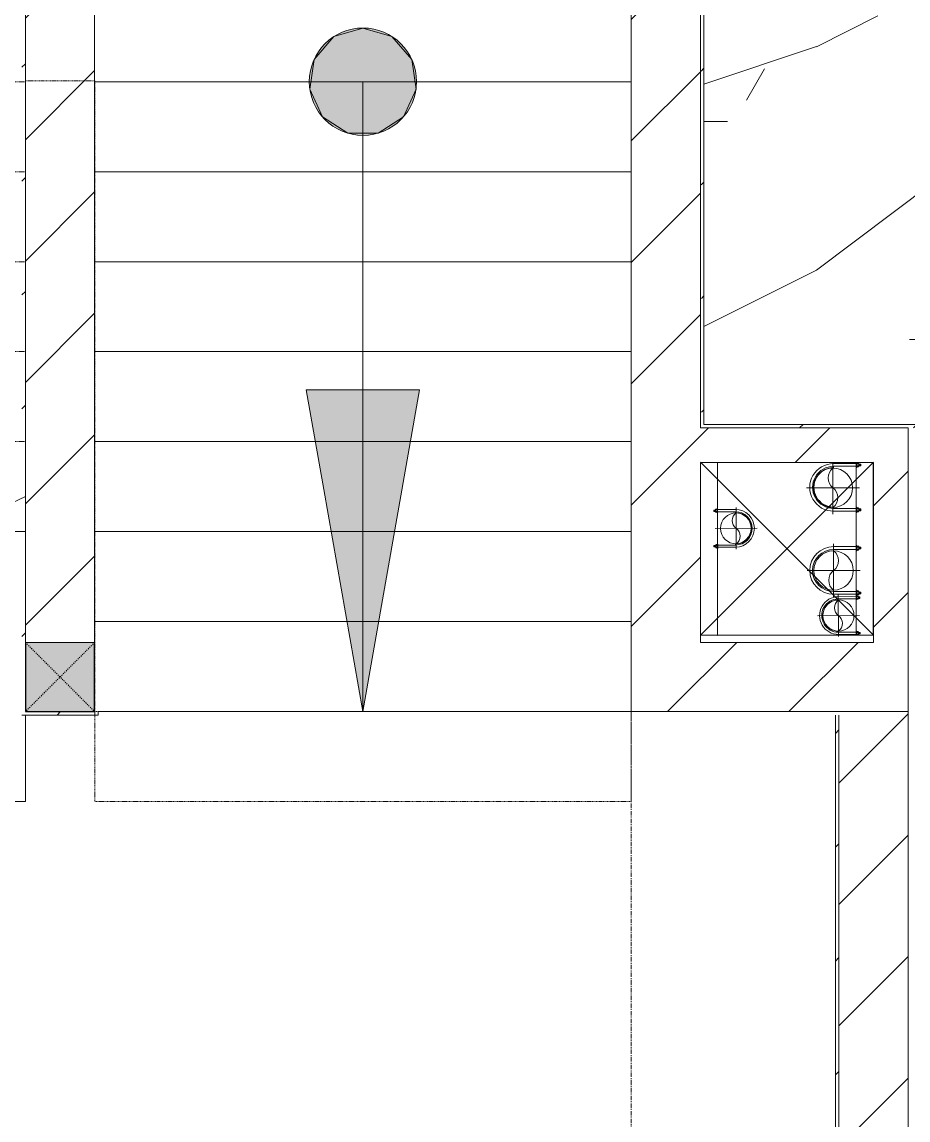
# Model space of a CAD drawing. Header units: millimetres. Extents: x 5121 to 246734, y -48180 to 129206.
# Drawn here: x 116493 to 119053, y 73337 to 76509 of the extents above; entities that cross this region are included whole.
import ezdxf

# ---------------------------------------------------------------- set-up
doc = ezdxf.new("R2010")
doc.units = ezdxf.units.MM
for name, pattern in [('Dash', [6, 3, -3]), ('Grid Line', [22.225, 12.7, -3.175, 3.175, -3.175]), ('IMPORT-CENTER _3_', [10.16, 6.35, -1.27, 1.27, -1.27]), ('Overhead', [3.96875, 2.38125, -1.5875])]:
    doc.linetypes.add(name, pattern=pattern)
for name, color, linetype, lineweight in [('0-1', 7, 'Continuous', 5), ('0-2', 50, 'Continuous', 9), ('A-FLOR', 192, 'Continuous', 9), ('A-FLOR-1', 50, 'Continuous', 9), ('A-FLOR-PATT-1', 9, 'Continuous', 9), ('A-WALL', 113, 'Continuous', 9), ('A-WALL-1', 250, 'Continuous', 18), ('A-WALL-PATT-2', 50, 'Continuous', 9), ('A-WALL-PATT-3', 111, 'Continuous', 9), ('G-IMPT', 8, 'Continuous', 9), ('G-IMPT-2', 8, 'IMPORT-CENTER _3_', 9), ('M-EQPM', 50, 'Continuous', 9), ('S-COLS', 52, 'Continuous', 9), ('S-COLS-1', 7, 'Continuous', 5), ('S-COLS-5', 52, 'Continuous', 25), ('S-COLS-6', 52, 'Dash', 9), ('S-COLS-HDLN', 52, 'Dash', 9), ('S-GRID-1', 1, 'Grid Line', 9), ('S-STRS', 31, 'Continuous', 9), ('S-STRS-ANNO', 31, 'Continuous', 9), ('S-STRS-MBND', 31, 'Overhead', 9), ('S-STRS-MBND-1', 31, 'Continuous', 9)]:
    doc.layers.add(name, color=color, linetype=linetype, lineweight=lineweight)
pattern_1 = [(45, (0, 0), (-164.40233, 164.40233), [])]
pattern_2 = [(45, (0, 0), (-175.3625, 175.3625), [])]

# ---------------------------------------------------------------- blocks, each defined once
blk = doc.blocks.new('NCV_TKTC_KET CAU_rvt-1-TKCS_MB TỔNG THỂ TẦNG 1')
at = {"layer": 'A-FLOR-1'}
blk.add_line((118952.5, 74737.4), (118452.6, 74737.4), dxfattribs=at)
blk = doc.blocks.new('NCV_TKTC_TANG 1_rvt-1-TKCS_MB TỔNG THỂ TẦNG 1')
at = {"layer": 'A-FLOR-PATT-1'}
h = blk.add_hatch(dxfattribs=at)
h.set_pattern_fill('FP_8', color=256, style=0, pattern_type=2)
h.set_pattern_definition([(0, (0, 0), (2519.68, 629.92), [103.937, -1785.823, 103.937, -1785.823, -10078.72]), (0, (0, 0), (2519.68, 629.92), [-3779.52, 103.937, -3675.583, 103.937, -1785.823, -4409.44]), (0, (0, 0), (2519.68, 629.92), [-9448.8, 103.937, -1155.903, 103.937, -3045.663]), (120, (944.9, 314.96), (-1805.3667, 1867.147), [103.937, -1785.823, 103.937, -11864.543]), (120, (944.9, 314.96), (-1805.3667, 1867.147), [-1993.697, -1785.823, 103.937, -3675.583, -6299.2]), (120, (944.9, 314.96), (-1805.3667, 1867.147), [-7559.04, 103.937, -1785.823, 103.937, -4305.503]), (120, (944.9, 314.96), (-1805.3667, 1867.147), [-9552.737, -1155.903, 103.937, -3045.663]), (240, (1259.84, 1574.8), (-714.3133, -2497.067), [103.937, -1785.823, 103.937, -11864.543]), (240, (1259.84, 1574.8), (-714.3133, -2497.067), [-1993.697, -1785.823, 103.937, -3675.583, -6299.2]), (240, (1259.84, 1574.8), (-714.3133, -2497.067), [-7559.04, 103.937, -1785.823, 103.937, -4305.503]), (240, (1259.84, 1574.8), (-714.3133, -2497.067), [-9552.737, -1155.903, 103.937, -3045.663])])
h.paths.add_polyline_path([(119948.5, 75336.9), (119952.6, 75336.9), (119952.6, 75346.9), (120052.6, 75346.9), (120052.6, 75592), (121652.6, 75592), (121652.6, 75346.9), (122752.6, 75346.9), (122752.6, 77876.9), (122242.6, 77880.3), (122242.6, 78026.9), (122042.5, 78026.9), (122042.5, 77576.6), (121592.5, 77576.6), (121592.5, 76088), (121588.7, 76059.3), (121577.6, 76032.5), (121559.9, 76009.5), (121536.9, 75991.8), (121510.1, 75980.7), (121481.4, 75976.9), (120053.9, 75976.9), (120025.2, 75980.7), (119998.4, 75991.8), (119975.4, 76009.5), (119957.7, 76032.5), (119946.6, 76059.3), (119942.8, 76088), (119942.8, 77576.6), (119492.8, 77576.6), (119492.8, 78026.9), (119012.6, 78026.9), (119012.6, 76526.9), (118462.6, 76526.9), (118462.6, 75346.9), (119152.6, 75346.9), (119152.6, 75336.9), (119912.6, 75336.9)])
h = blk.add_hatch(dxfattribs=at)
h.set_pattern_fill('FP_4', color=256, style=0, pattern_type=2)
h.set_pattern_definition([(216.87, (516.46, 1291.15), (3873.4454, 2582.3069), [645.575, -5810.175]), (206.565, (1291.15, 903.8), (-1291.1515, -1291.1492), [1443.55, -1443.55]), (198.435, (1291.15, 258.23), (-2582.2983, -1291.1527), [816.596, -3266.38])])
h.paths.add_polyline_path([(119948.5, 75336.9), (119952.6, 75336.9), (119952.6, 75346.9), (120052.6, 75346.9), (120052.6, 75592), (121652.6, 75592), (121652.6, 75346.9), (122752.6, 75346.9), (122752.6, 77876.9), (122242.6, 77880.3), (122242.6, 78026.9), (122042.5, 78026.9), (122042.5, 77576.6), (121592.5, 77576.6), (121592.5, 76088), (121588.7, 76059.3), (121577.6, 76032.5), (121559.9, 76009.5), (121536.9, 75991.8), (121510.1, 75980.7), (121481.4, 75976.9), (120053.9, 75976.9), (120025.2, 75980.7), (119998.4, 75991.8), (119975.4, 76009.5), (119957.7, 76032.5), (119946.6, 76059.3), (119942.8, 76088), (119942.8, 77576.6), (119492.8, 77576.6), (119492.8, 78026.9), (119012.6, 78026.9), (119012.6, 76526.9), (118462.6, 76526.9), (118462.6, 75346.9), (119152.6, 75346.9), (119152.6, 75336.9), (119912.6, 75336.9)])
at = {"layer": 'A-WALL-PATT-2'}
h = blk.add_hatch(dxfattribs=at)
h.set_pattern_fill('FP_10', color=256, style=0, pattern_type=2)
h.set_pattern_definition(pattern_1)
h.paths.add_polyline_path([(118462.6, 75346.9), (118462.6, 77936.9), (118452.6, 77936.9), (118455.8, 75346.9)])
h = blk.add_hatch(dxfattribs=at)
h.set_pattern_fill('FP_10', color=256, style=0, pattern_type=2)
h.set_pattern_definition(pattern_1)
h.paths.add_polyline_path([(118491, 75336.9), (119152.6, 75336.9), (119152.6, 75346.9), (118452.6, 75346.9), (118452.6, 75336.9), (118462.6, 75336.9)])
h.paths.add_polyline_path([(122417.9, 75336.9), (122752.6, 75336.9), (122750.6, 75346.9), (119952.6, 75346.9), (119952.6, 75336.9), (121652.6, 75336.9)])
at = {"layer": 'A-WALL-1'}
for p, q in [((118452.6, 77936.9), (118452.6, 75346.9)), ((118462.6, 75346.9), (118462.6, 77926.9)), ((118452.6, 75346.9), (118452.6, 75336.9)), ((118452.6, 75336.9), (119052.6, 75336.9)), ((119152.6, 75346.9), (118462.6, 75346.9))]:
    blk.add_line(p, q, dxfattribs=at)
blk = doc.blocks.new('TKTC_XREF_251221_MB TANG 1 - TKTC_XREF_260130_MB TANG 1_dwg_CUM U_DN100-V206-TKCS_MB TỔNG THỂ TẦNG 1')
at = {"layer": 'G-IMPT'}
for p, q in [((-79.1, 66.6), (-79.1, 63.4)), ((-76.6, 66.6), (-76.6, 63.4)), ((-74.6, 66.6), (-74.6, 63.4)), ((-72.7, 69.3), (-72.7, 60.7)), ((-66.9, 67.9), (-71.7, 67.9)), ((-66.9, 62.1), (-71.7, 62.1)), ((-65, 69), (0, 69)), ((-79.1, -63.4), (-79.1, -66.6)), ((-76.6, -63.4), (-76.6, -66.6)), ((-74.6, -63.4), (-74.6, -66.6)), ((-72.7, -60.7), (-72.7, -69.3)), ((-66.9, -62.1), (-71.7, -62.1)), ((-66.9, -67.9), (-71.7, -67.9)), ((-65, -69), (0, -69))]:
    blk.add_line(p, q, dxfattribs=at)
at = {"layer": 'G-IMPT', "flags": 128}
for points in [[(-72.7, 67.6), (-78.1, 67.6), (-78.1, 62.4), (-72.7, 62.4)], [(-71.7, 59.2), (-66.9, 59.2), (-66.9, 70.8), (-71.7, 70.8)], [(-66.9, 70.8), (-66.9, 72.7), (-65, 72.7), (-65, 57.3), (-66.9, 57.3), (-66.9, 59.2)], [(-65, 61), (0, 61), (0, 57)], [(-72.7, -62.4), (-78.1, -62.4), (-78.1, -67.6), (-72.7, -67.6)], [(-71.7, -70.8), (-66.9, -70.8), (-66.9, -59.2), (-71.7, -59.2)], [(-66.9, -59.2), (-66.9, -57.3), (-65, -57.3), (-65, -72.7), (-66.9, -72.7), (-66.9, -70.8)], [(-65, -61), (0, -61), (0, -57)]]:
    blk.add_lwpolyline(points, dxfattribs=at)
at = {"layer": 'G-IMPT'}
for centre, radius, start, end in [((-78.1, 66.6), 0.96, 90, 180), ((-78.1, 63.4), 0.96, 180, 270), ((-71.1, 69.3), 1.56, 112.6199, 247.3801), ((-67.9, 65), 4.8, 143.1301, 216.8699), ((-71.1, 60.7), 1.56, 112.6199, 247.3801), ((0, 0), 69, 270, 90), ((0, 0), 61, 270, 90), ((0, 0), 57, 270, 90), ((-78.1, -63.4), 0.96, 90, 180), ((-78.1, -66.6), 0.96, 180, 270), ((-71.1, -60.7), 1.56, 112.6199, 247.3801), ((-67.9, -65), 4.8, 143.1301, 216.8699), ((-71.1, -69.3), 1.56, 112.6199, 247.3801)]:
    blk.add_arc(centre, radius, start, end, dxfattribs=at)
blk = doc.blocks.new('TKTC_XREF_251221_MB TANG 1 - TKTC_XREF_260130_MB TANG 1_dwg_$cc-4202117-TKCS_MB TỔNG THỂ TẦNG 1')
at = {"layer": 'G-IMPT'}
blk.add_circle((0, 0), 0.5, dxfattribs=at)
for centre, radius, start, end in [((0, 0), 0.5, 90, 270), ((0.188, 0.25), 0.313, 126.8699, 233.1301), ((-0.188, -0.25), 0.313, 306.8699, 53.1301)]:
    blk.add_arc(centre, radius, start, end, dxfattribs=at)
at = {"layer": 'G-IMPT-2'}
for p, q in [((0, -0.673), (0, 0.673)), ((-0.673, 0), (0.673, 0))]:
    blk.add_line(p, q, dxfattribs=at)
blk = doc.blocks.new('TKTC_XREF_251221_MB TANG 1 - TKTC_XREF_260130_MB TANG 1_dwg_$cc-V318-TKCS_MB TỔNG THỂ TẦNG 1')
at = {"layer": 'G-IMPT'}
blk.add_circle((0, 0), 0.5, dxfattribs=at)
for centre, radius, start, end in [((0, 0), 0.5, 90, 270), ((0.188, 0.25), 0.313, 126.8699, 233.1301), ((-0.188, -0.25), 0.313, 306.8699, 53.1301)]:
    blk.add_arc(centre, radius, start, end, dxfattribs=at)
at = {"layer": 'G-IMPT-2'}
for p, q in [((0, -0.673), (0, 0.643)), ((-0.673, 0), (0.673, 0))]:
    blk.add_line(p, q, dxfattribs=at)
blk = doc.blocks.new('TKTC_XREF_251221_MB TANG 1 - TKTC_XREF_260130_MB TANG 1_dwg_$cc-4202118-TKCS_MB TỔNG THỂ TẦNG 1')
at = {"layer": 'G-IMPT'}
blk.add_circle((0, 0), 0.5, dxfattribs=at)
for centre, radius, start, end in [((0, 0), 0.5, 90, 270), ((0.188, 0.25), 0.313, 126.8699, 233.1301), ((-0.188, -0.25), 0.313, 306.8699, 53.1301)]:
    blk.add_arc(centre, radius, start, end, dxfattribs=at)
at = {"layer": 'G-IMPT-2'}
for p, q in [((0, -0.673), (0, 0.673)), ((-0.673, 0), (0.673, 0))]:
    blk.add_line(p, q, dxfattribs=at)
blk = doc.blocks.new('TKTC_XREF_251221_MB TANG 1 - TKTC_XREF_260130_MB TANG 1_dwg_$cc-4202122-TKCS_MB TỔNG THỂ TẦNG 1')
at = {"layer": 'G-IMPT'}
blk.add_circle((0, 0), 0.5, dxfattribs=at)
for centre, radius, start, end in [((0, 0), 0.5, 90, 270), ((0.188, 0.25), 0.313, 126.8699, 233.1301), ((-0.188, -0.25), 0.313, 306.8699, 53.1301)]:
    blk.add_arc(centre, radius, start, end, dxfattribs=at)
at = {"layer": 'G-IMPT-2'}
for p, q in [((0, -0.673), (0, 0.673)), ((-0.673, 0), (0.673, 0))]:
    blk.add_line(p, q, dxfattribs=at)
blk = doc.blocks.new('TKTC_XREF_251221_MB TANG 1 - TKTC_XREF_260130_MB TANG 1_dwg_CUM U_DN100-V207-TKCS_MB TỔNG THỂ TẦNG 1')
at = {"layer": 'G-IMPT'}
blk.add_hatch(color=256, dxfattribs=at).paths.add_polyline_path([(0, 61), (0, 57), (25.4, 50.7), (36.6, 43.1), (47.8, 30.5), (54.6, 15.8), (55.1, 14.6), (57, 0), (52.8, -20.2), (43.1, -36.6), (30.5, -47.8), (15.8, -54.6), (14.7, -55.1), (0, -58.9), (0, -61), (28.5, -53.7), (40.3, -45.3), (45.3, -40.3), (53.7, -28.5), (59.1, -14.8), (61, 0), (53.7, 28.5), (45.3, 40.3), (32.5, 51.3), (25.1, 55), (14.8, 59.1)])
for p, q in [((-79.1, 66.6), (-79.1, 63.4)), ((-76.6, 66.6), (-76.6, 63.4)), ((-74.6, 66.6), (-74.6, 63.4)), ((-72.7, 69.3), (-72.7, 60.7)), ((-66.9, 67.9), (-71.7, 67.9)), ((-65, 69), (0, 69)), ((-66.9, 62.1), (-71.7, 62.1)), ((-79.1, -63.4), (-79.1, -66.6)), ((-76.6, -63.4), (-76.6, -66.6)), ((-74.6, -63.4), (-74.6, -66.6)), ((-72.7, -60.7), (-72.7, -69.3)), ((-66.9, -62.1), (-71.7, -62.1)), ((-66.9, -67.9), (-71.7, -67.9)), ((-65, -69), (0, -69))]:
    blk.add_line(p, q, dxfattribs=at)
at = {"layer": 'G-IMPT', "flags": 128}
for points in [[(-72.7, 67.6), (-78.1, 67.6), (-78.1, 62.4), (-72.7, 62.4)], [(-71.7, 59.2), (-66.9, 59.2), (-66.9, 70.8), (-71.7, 70.8)], [(-66.9, 70.8), (-66.9, 72.7), (-65, 72.7), (-65, 57.3), (-66.9, 57.3), (-66.9, 59.2)], [(-65, 61), (0, 61), (0, 57)], [(-72.7, -62.4), (-78.1, -62.4), (-78.1, -67.6), (-72.7, -67.6)], [(-71.7, -70.8), (-66.9, -70.8), (-66.9, -59.2), (-71.7, -59.2)], [(-66.9, -59.2), (-66.9, -57.3), (-65, -57.3), (-65, -72.7), (-66.9, -72.7), (-66.9, -70.8)], [(-65, -61), (0, -61), (0, -57)]]:
    blk.add_lwpolyline(points, dxfattribs=at)
at = {"layer": 'G-IMPT'}
for centre, radius, start, end in [((-78.1, 66.6), 0.96, 90, 180), ((-71.1, 69.3), 1.56, 112.6199, 247.3801), ((-67.9, 65), 4.8, 143.1301, 216.8699), ((0, 0), 69, 270, 90), ((-78.1, 63.4), 0.96, 180, 270), ((-71.1, 60.7), 1.56, 112.6199, 247.3801), ((0, 0), 61, 270, 90), ((0, 0), 57, 270, 90), ((-78.1, -63.4), 0.96, 90, 180), ((-71.1, -60.7), 1.56, 112.6199, 247.3801), ((-67.9, -65), 4.8, 143.1301, 216.8699), ((-78.1, -66.6), 0.96, 180, 270), ((-71.1, -69.3), 1.56, 112.6199, 247.3801)]:
    blk.add_arc(centre, radius, start, end, dxfattribs=at)
blk = doc.blocks.new('TKTC_XREF_251221_MB TANG 1 - TKTC_XREF_260130_MB TANG 1_dwg_CUM U_DN100-V319-TKCS_MB TỔNG THỂ TẦNG 1')
at = {"layer": 'G-IMPT'}
blk.add_hatch(color=256, dxfattribs=at).paths.add_polyline_path([(0, 61), (0, 57), (20.1, 52.8), (36.6, 43.1), (47.8, 30.5), (54.6, 15.8), (56.1, 6.5), (57, 0), (52.8, -20.1), (43.1, -36.6), (30.5, -47.8), (15.8, -54.6), (14.8, -55.1), (0, -58.9), (0, -61), (28.5, -53.7), (40.3, -45.3), (49.4, -35), (55.1, -25.1), (59.1, -14.8), (60.1, 6.5), (53.7, 28.5), (45.3, 40.3), (35, 49.4), (25.1, 55.1), (14.7, 59.1)])
for p, q in [((-79.1, 66.6), (-79.1, 63.4)), ((-76.6, 66.6), (-76.6, 63.4)), ((-74.6, 66.6), (-74.6, 63.4)), ((-72.7, 69.3), (-72.7, 60.7)), ((-66.9, 67.9), (-71.7, 67.9)), ((-65, 69), (0, 69)), ((-66.9, 62.1), (-71.7, 62.1)), ((-79.1, -63.4), (-79.1, -66.6)), ((-76.6, -63.4), (-76.6, -66.6)), ((-74.6, -63.4), (-74.6, -66.6)), ((-72.7, -60.7), (-72.7, -69.3)), ((-66.9, -62.1), (-71.7, -62.1)), ((-66.9, -67.9), (-71.7, -67.9)), ((-66.9, -72.7), (-66.9, -70.8)), ((-65, -69), (0, -69))]:
    blk.add_line(p, q, dxfattribs=at)
at = {"layer": 'G-IMPT', "flags": 128}
for points in [[(-72.7, 67.6), (-78.1, 67.6), (-78.1, 62.4), (-72.7, 62.4)], [(-71.7, 59.2), (-66.9, 59.2), (-66.9, 70.8), (-71.7, 70.8)], [(-66.9, 70.8), (-66.9, 72.7), (-65, 72.7), (-65, 57.3), (-66.9, 57.3), (-66.9, 59.2)], [(-65, 61), (0, 61), (0, 57)], [(-72.7, -62.4), (-78.1, -62.4), (-78.1, -67.6), (-72.7, -67.6)], [(-71.7, -70.8), (-66.9, -70.8), (-66.9, -59.2), (-71.7, -59.2)], [(-66.9, -59.2), (-66.9, -57.3), (-65, -57.3), (-65, -72.3)], [(-65, -61), (0, -61), (0, -57)]]:
    blk.add_lwpolyline(points, dxfattribs=at)
at = {"layer": 'G-IMPT'}
for centre, radius, start, end in [((-78.1, 66.6), 0.96, 90, 180), ((-71.1, 69.3), 1.56, 112.6199, 247.3801), ((-67.9, 65), 4.8, 143.1301, 216.8699), ((0, 0), 69, 270, 90), ((-78.1, 63.4), 0.96, 180, 270), ((-71.1, 60.7), 1.56, 112.6199, 247.3801), ((0, 0), 61, 270, 90), ((0, 0), 57, 270, 90), ((-78.1, -63.4), 0.96, 90, 180), ((-71.1, -60.7), 1.56, 112.6199, 247.3801), ((-67.9, -65), 4.8, 143.1301, 216.8699), ((-78.1, -66.6), 0.96, 180, 270), ((-71.1, -69.3), 1.56, 112.6199, 247.3801)]:
    blk.add_arc(centre, radius, start, end, dxfattribs=at)
blk = doc.blocks.new('TKTC_XREF_251221_MB TANG 1 - TKTC_XREF_260130_MB TANG 1_dwg-4202109-TKCS_MB TỔNG THỂ TẦNG 1')
at = {"layer": 'G-IMPT', "flags": 128}
for points in [[(-84649.4, -326109.7), (-84649.4, -326609.5), (-84699.1, -326609.2)], [(-84199.5, -326109.7), (-84199.5, -326609.5), (-84249.2, -326609.2), (-84249.2, -326109.7)]]:
    blk.add_lwpolyline(points, dxfattribs=at)
for name, p, xscale, yscale, zscale, rotation in [('TKTC_XREF_251221_MB TANG 1 - TKTC_XREF_260130_MB TANG 1_dwg_$cc-V318-TKCS_MB TỔNG THỂ TẦNG 1', (-84316.1, -326182.8), 113.7150000000092, 113.7150000000092, 113.7150000000092, 359.9990086636432), ('TKTC_XREF_251221_MB TANG 1 - TKTC_XREF_260130_MB TANG 1_dwg_CUM U_DN100-V319-TKCS_MB TỔNG THỂ TẦNG 1', (-84314.3, -326181.8), 0.9975000000000005, 0.9975000000000005, 0.9975000000000005, 180.000991338195), ('TKTC_XREF_251221_MB TANG 1 - TKTC_XREF_260130_MB TANG 1_dwg_$cc-4202118-TKCS_MB TỔNG THỂ TẦNG 1', (-84595.7, -326300.2), 90.00000000005119, 90.00000000005119, 90.00000000005119, 180.3740267799373), ('TKTC_XREF_251221_MB TANG 1 - TKTC_XREF_260130_MB TANG 1_dwg_CUM U_DN100-V207-TKCS_MB TỔNG THỂ TẦNG 1', (-84314.2, -326421.9), 0.9974999999999965, 0.9974999999999965, 0.9974999999999965, 180.0009913385626), ('TKTC_XREF_251221_MB TANG 1 - TKTC_XREF_260130_MB TANG 1_dwg_$cc-4202117-TKCS_MB TỔNG THỂ TẦNG 1', (-84300.3, -326552.1), 90.00000000005119, 90.00000000005119, 90.00000000005119, 0.3740267799372842)]:
    blk.add_blockref(name, p, dxfattribs=dict(xscale=xscale, yscale=yscale, zscale=zscale, rotation=rotation))
at = {"extrusion": (0, 0, -1)}
for name, p, xscale, yscale, zscale, rotation in [('TKTC_XREF_251221_MB TANG 1 - TKTC_XREF_260130_MB TANG 1_dwg_CUM U_DN100-V206-TKCS_MB TỔNG THỂ TẦNG 1', (84597.7, -326300.2), 0.7894736842105242, 0.7894736842105242, -0.7894736842105242, 179.6259732184666), ('TKTC_XREF_251221_MB TANG 1 - TKTC_XREF_260130_MB TANG 1_dwg_$cc-4202122-TKCS_MB TỔNG THỂ TẦNG 1', (84314.2, -326421.9), 113.7150000000092, 113.7150000000092, -113.7150000000092, 179.9990086636432), ('TKTC_XREF_251221_MB TANG 1 - TKTC_XREF_260130_MB TANG 1_dwg_CUM U_DN100-V206-TKCS_MB TỔNG THỂ TẦNG 1', (84300.3, -326552.2), 0.7894736842105242, 0.7894736842105242, -0.7894736842105242, 359.6259732184666)]:
    blk.add_blockref(name, p, dxfattribs=dict(at, xscale=xscale, yscale=yscale, zscale=zscale, rotation=rotation))
blk = doc.blocks.new('TKTC_XREF_251221_MB TANG 1 - TKTC_XREF_251221_MB TANG 1-2038492-TKCS_MB TỔNG THỂ TẦNG 1')
blk.add_blockref('TKTC_XREF_251221_MB TANG 1 - TKTC_XREF_260130_MB TANG 1_dwg-4202109-TKCS_MB TỔNG THỂ TẦNG 1', (169499.1, 384109.7))
blk = doc.blocks.new('G1_SOF - BO TRU - 200x200-3051103-TKCS_MB TỔNG THỂ TẦNG 1')
at = {"layer": 'S-COLS-HDLN'}
for p, q in [((-100, -100), (100, 100)), ((100, -100), (-100, 100))]:
    blk.add_line(p, q, dxfattribs=at)

msp = doc.modelspace()

# ---------------------------------------------------------------- hatches: boundary and pattern name
at = {"layer": 'A-WALL-PATT-3'}
h = msp.add_hatch(dxfattribs=at)
h.set_pattern_fill('FP_43', color=256, style=0, pattern_type=2)
h.set_pattern_definition(pattern_1)
h.paths.add_polyline_path([(116502.6, 74506.9), (116501.1, 75036.9), (116492.6, 75036.9), (116492.6, 74506.9)])
h.paths.add_polyline_path([(116492.6, 75133.7), (116502.6, 75138.3), (116502.6, 78026.9), (116492.6, 78026.9), (116492.6, 75138.3)])
h = msp.add_hatch(dxfattribs=at)
h.set_pattern_fill('FP_1', color=256, style=0, pattern_type=2)
h.set_pattern_definition(pattern_2)
h.paths.add_polyline_path([(116502.6, 74716.9), (116702.6, 74716.9), (116702.6, 78036.9), (116502.6, 78036.9), (116502.6, 74723.4)])
h = msp.add_hatch(dxfattribs=at)
h.set_pattern_fill('FP_1', color=256, style=0, pattern_type=2)
h.set_pattern_definition(pattern_2)
h.paths.add_polyline_path([(118252.6, 74716.9), (118452.6, 74716.9), (118452.6, 77936.9), (118252.6, 77936.9), (118252.6, 74737.4)])
h = msp.add_hatch(dxfattribs=at)
h.set_pattern_fill('FP_1', color=256, style=0, pattern_type=2)
h.set_pattern_definition(pattern_2)
h.paths.add_polyline_path([(118452.6, 75236.9), (118952.5, 75237.4), (118952.5, 75336.9), (118452.6, 75336.9), (118452.6, 75237.4)])
h = msp.add_hatch(dxfattribs=at)
h.set_pattern_fill('FP_1', color=256, style=0, pattern_type=2)
h.set_pattern_definition(pattern_2)
h.paths.add_polyline_path([(118952.5, 74516.9), (119052.5, 74516.9), (119052.5, 75336.9), (118952.5, 75336.9), (118952.5, 74716.9)])
h = msp.add_hatch(dxfattribs=at)
h.set_pattern_fill('FP_1', color=256, style=0, pattern_type=2)
h.set_pattern_definition(pattern_2)
h.paths.add_polyline_path([(118852.5, 74516.9), (118952.5, 74516.9), (118952.5, 74716.9), (118252.6, 74716.9), (118252.6, 74516.9), (118713.8, 74516.9)])
h = msp.add_hatch(dxfattribs=at)
h.set_pattern_fill('FP_43', color=256, style=0, pattern_type=2)
h.set_pattern_definition(pattern_1)
h.paths.add_polyline_path([(116502.6, 74506.9), (116520.4, 74506.9), (116712.6, 74506.9), (116712.6, 74516.9), (116502.6, 74516.9)])
h = msp.add_hatch(dxfattribs=at)
h.set_pattern_fill('FP_43', color=256, style=0, pattern_type=2)
h.set_pattern_definition(pattern_1)
h.paths.add_polyline_path([(118852.5, 71711.9), (118852.5, 73111.9), (118842.5, 73111.9), (118842.5, 71711.9)])
h.paths.add_polyline_path([(118852.5, 73311.9), (118852.5, 74506.9), (118842.5, 74506.4), (118842.5, 73311.9), (118847.1, 73311.9)])
h = msp.add_hatch(dxfattribs=at)
h.set_pattern_fill('FP_1', color=256, style=0, pattern_type=2)
h.set_pattern_definition(pattern_2)
h.paths.add_polyline_path([(118852.5, 70036.9), (119052.5, 70036.9), (119052.5, 70185.3), (118852.5, 70185.3), (118852.5, 70042.8)])
h.paths.add_polyline_path([(118852.7, 71275.3), (119052.5, 71277.4), (119052.5, 71511.9), (118852.5, 71511.9), (118852.6, 71275.3)])
h.paths.add_polyline_path([(118852.5, 71711.9), (119052.5, 71711.9), (119052.5, 74516.9), (118852.5, 74516.9), (118852.5, 71718.8)])
at = {"layer": 'S-COLS-1'}
msp.add_hatch(color=256, dxfattribs=at).paths.add_polyline_path([(116502.6, 74516.9), (116702.6, 74516.9), (116702.6, 74716.9), (116502.6, 74716.9)])
at = {"layer": 'S-STRS-ANNO'}
h = msp.add_hatch(color=256, dxfattribs=at)
edge = h.paths.add_edge_path()
edge.add_arc((117477.6, 76336.9), 155, 0, 360)
for points in [[(117521.2, 76188.2), (117594.7, 76235.4), (117631, 76314.9), (117618.6, 76401.3), (117561.4, 76467.3), (117477.6, 76491.9), (117393.8, 76467.3), (117336.6, 76401.3), (117324.1, 76314.9), (117360.4, 76235.4), (117433.9, 76188.2)], [(117477.6, 74516.9), (117641.5, 75446.9), (117313.6, 75446.9), (117364.5, 75158.3)]]:
    msp.add_hatch(color=256, dxfattribs=at).paths.add_polyline_path(points)

# ---------------------------------------------------------------- linework, layer by layer
at = {"layer": '0-2'}
for p, q in [((118952.5, 75237.4), (118452.6, 74737.4)), ((118452.6, 75237.4), (118952.5, 74737.4)), ((118452.6, 74737.4), (118952.5, 74737.4))]:
    msp.add_line(p, q, dxfattribs=at)
at = {"layer": 'A-FLOR'}
msp.add_line((118252.6, 74516.9), (116712.6, 74516.9), dxfattribs=at)
at = {"layer": 'A-WALL'}
for p, q in [((116502.6, 74716.9), (116702.6, 74716.9)), ((118852.5, 71275.3), (118852.5, 74506.9))]:
    msp.add_line(p, q, dxfattribs=at)
at = {"layer": 'A-WALL-1'}
for p, q in [((116502.6, 75138.3), (116502.6, 78036.9)), ((116702.6, 74716.9), (116702.6, 78036.9)), ((118252.6, 77936.9), (118252.6, 74516.9)), ((118452.6, 75336.9), (118452.6, 77936.9)), ((119052.5, 75336.9), (118452.6, 75336.9)), ((119052.5, 71711.9), (119052.5, 75336.9)), ((118452.6, 75236.9), (118952.5, 75236.9)), ((118452.6, 74716.9), (118452.6, 75236.9)), ((118952.5, 75236.9), (118952.5, 74716.9)), ((116502.6, 74516.9), (116502.6, 75036.9)), ((118952.5, 74716.9), (118452.6, 74716.9)), ((116492.6, 74506.9), (116712.6, 74506.9)), ((116702.6, 74516.9), (116502.6, 74516.9)), ((116712.6, 74506.9), (116712.6, 74516.9)), ((119052.5, 74516.9), (118252.6, 74516.9)), ((118842.5, 74506.9), (118842.5, 71711.9))]:
    msp.add_line(p, q, dxfattribs=at)
at = {"layer": 'S-COLS'}
msp.add_line((116702.6, 74716.9), (116502.6, 74716.9), dxfattribs=at)
at = {"layer": 'S-COLS-5'}
for p, q in [((116502.6, 74716.9), (116502.6, 74516.9)), ((116702.6, 74516.9), (116702.6, 74716.9)), ((116502.6, 74516.9), (116702.6, 74516.9))]:
    msp.add_line(p, q, dxfattribs=at)
at = {"layer": 'S-GRID-1'}
for p, q in [((118252.6, 74295.7), (118252.6, 82045.7)), ((118252.6, 23210.6), (118252.6, 74295.7))]:
    msp.add_line(p, q, dxfattribs=at)
at = {"layer": 'S-STRS'}
for p, q in [((118252.6, 76336.9), (116702.6, 76336.9)), ((118252.6, 76076.9), (116702.6, 76076.9)), ((118252.6, 75816.9), (116702.6, 75816.9)), ((118252.6, 75556.9), (116702.6, 75556.9)), ((118252.6, 75296.9), (116702.6, 75296.9)), ((116502.6, 74960.5), (116502.6, 75138.3)), ((116285.1, 75036.9), (116502.6, 75036.9)), ((118252.6, 75036.9), (116702.6, 75036.9)), ((118252.6, 74776.9), (116702.6, 74776.9)), ((116502.6, 74256.9), (116502.6, 74506.9)), ((118252.6, 74516.9), (116712.6, 74516.9)), ((114952.6, 74256.9), (116502.6, 74256.9))]:
    msp.add_line(p, q, dxfattribs=at)
at = {"layer": 'S-STRS-ANNO'}
for p, q in [((117477.6, 76491.9), (117393.8, 76467.3)), ((117561.4, 76467.3), (117477.6, 76491.9)), ((117393.8, 76467.3), (117336.6, 76401.3)), ((117618.6, 76401.3), (117561.4, 76467.3)), ((117336.6, 76401.3), (117324.1, 76314.9)), ((117631, 76314.9), (117618.6, 76401.3)), ((117477.6, 76336.9), (117477.6, 76076.9)), ((117324.1, 76314.9), (117360.4, 76235.4)), ((117594.7, 76235.4), (117631, 76314.9)), ((117360.4, 76235.4), (117433.9, 76188.2)), ((117521.2, 76188.2), (117594.7, 76235.4)), ((117433.9, 76188.2), (117521.2, 76188.2)), ((117477.6, 76076.9), (117477.6, 75816.9)), ((117477.6, 75816.9), (117477.6, 75556.9)), ((117477.6, 75556.9), (117477.6, 75296.9)), ((117641.5, 75446.9), (117313.6, 75446.9)), ((117313.6, 75446.9), (117364.5, 75158.3)), ((117477.6, 74516.9), (117641.5, 75446.9)), ((117477.6, 75296.9), (117477.6, 75036.9)), ((117364.5, 75158.3), (117477.6, 74516.9)), ((117477.6, 75036.9), (117477.6, 74776.9)), ((117477.6, 74776.9), (117477.6, 74516.9))]:
    msp.add_line(p, q, dxfattribs=at)
msp.add_circle((117477.6, 76336.9), 155, dxfattribs=at)
at = {"layer": 'S-STRS-MBND'}
for p, q in [((118253, 76336.9), (118253, 78036.9)), ((114952.6, 76336.9), (116502.6, 76336.9)), ((116502.6, 76339), (116703, 76339)), ((116502.6, 76336.9), (116502.6, 76339)), ((116502.6, 75138.3), (116502.6, 76336.9)), ((116703, 76339), (116703, 76336.9)), ((118253, 76336.9), (116703, 76336.9)), ((116703, 76336.9), (116703, 74256.9)), ((118253, 76336.9), (118253, 74256.9)), ((114952.6, 76076.9), (116502.6, 76076.9)), ((118253, 76076.9), (116703, 76076.9)), ((114952.6, 75816.9), (116502.6, 75816.9)), ((118253, 75816.9), (116703, 75816.9)), ((114952.6, 75556.9), (116502.6, 75556.9)), ((118253, 75556.9), (116703, 75556.9)), ((114952.6, 75296.9), (116502.6, 75296.9)), ((118253, 75296.9), (116703, 75296.9)), ((118253, 75036.9), (116703, 75036.9)), ((118253, 74776.9), (116703, 74776.9)), ((118253, 74516.9), (116703, 74516.9)), ((118253, 74256.9), (116703, 74256.9))]:
    msp.add_line(p, q, dxfattribs=at)
at = {"layer": 'S-STRS-MBND-1'}
msp.add_line((116502.6, 75138.3), (116078.8, 74940.7), dxfattribs=at)

# ---------------------------------------------------------------- block references
at = {"layer": '0-1'}
for name in ['NCV_TKTC_KET CAU_rvt-1-TKCS_MB TỔNG THỂ TẦNG 1', 'NCV_TKTC_TANG 1_rvt-1-TKCS_MB TỔNG THỂ TẦNG 1']:
    msp.add_blockref(name, (0, 0), dxfattribs=at)
at = {"layer": 'M-EQPM'}
msp.add_blockref('TKTC_XREF_251221_MB TANG 1 - TKTC_XREF_251221_MB TANG 1-2038492-TKCS_MB TỔNG THỂ TẦNG 1', (33652.6, 17236.9), dxfattribs=at)
at = {"layer": 'S-COLS-6', "rotation": 180}
msp.add_blockref('G1_SOF - BO TRU - 200x200-3051103-TKCS_MB TỔNG THỂ TẦNG 1', (116602.6, 74616.9), dxfattribs=at)

doc.saveas('drawing.dxf')
